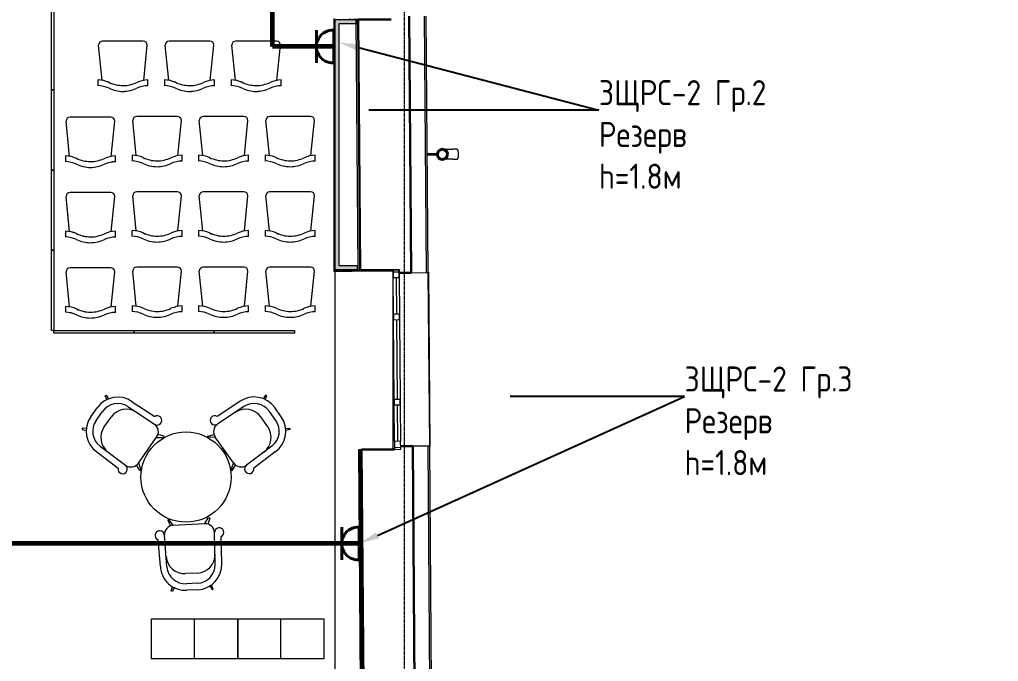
# Model space of a CAD drawing. Header units: millimetres. Extents: x -32 to 417638015, y -35 to 175284279.
# Drawn here: x 1088350 to 1098113, y 79653 to 86053 of the extents above; entities that cross this region are included whole.
import ezdxf
from ezdxf import colors
from ezdxf.entities.mleader import LeaderData, LeaderLine
from ezdxf.math import Vec2, Vec3

# ---------------------------------------------------------------- set-up
doc = ezdxf.new("R2010")
doc.units = ezdxf.units.MM
doc.linetypes.add('ADSK_Линия сетки', pattern=[25, 20, -2.5, 0, -2.5])
for name, color, linetype, lineweight in [('_ Окна', 7, 'Continuous', 9), ('_ЭМ_гофра', 5, 'Continuous', 60), ('_ЭМ_ТХобщее_слой', 7, 'Continuous', 30), ('Обобщенные модели', 7, 'Continuous', 18), ('Окна', 7, 'Continuous', 9), ('Оси', 253, 'Continuous', 9), ('Перекрытие', 7, 'Continuous', 18), ('Стены внутренние', 7, 'Continuous', 18), ('Стены наружные', 7, 'Continuous', 18), ('Стены несущие', 7, 'Continuous', 30), ('Стены отделка', 7, 'Continuous', 30), ('Стены штриховка', 7, 'Continuous', 9), ('ТХ', 5, 'Continuous', 0), ('ШТРИХОВКА', 252, 'Continuous', 15), ('ЭМ', 5, 'Continuous', 40)]:
    doc.layers.add(name, color=color, linetype=linetype, lineweight=lineweight)
doc.layers.add('_ЭМ_Надписи', color=7, linetype='Continuous')
doc.layers.add('ЭОМ_Лотки рабочие', color=5, linetype='Continuous')
doc.styles.add('ЭОМ', font='isocpeur.ttf', dxfattribs={"width": 0.85, "height": 250})

# ---------------------------------------------------------------- blocks, each defined once
blk = doc.blocks.new('ТХ 3 этаж')
at = {"color": 8, "linetype": 'Continuous', "lineweight": 18}
for p, q in [((59884.1, 30573.9), (59895.3, 30579.9)), ((59901.7, 30537), (59884.1, 30573.9)), ((59895.3, 30579.9), (59918.8, 30544.4)), ((61484.6, 30580.8), (61461.1, 30545.2)), ((61478.2, 30537.8), (61495.8, 30574.8)), ((61495.8, 30574.8), (61484.6, 30580.8)), ((60111.5, 30465.9), (60375.5, 30290.5)), ((60154.6, 30515.3), (60378.3, 30368.1)), ((61225.4, 30516.1), (61001.6, 30369)), ((61268.5, 30466.7), (61004.4, 30291.3)), ((59740.7, 30364.7), (59805.1, 30455.6)), ((59793.8, 30327.3), (59858.1, 30418)), ((59875, 30265.2), (59943.5, 30361.9)), ((61504.9, 30266.1), (61436.4, 30362.8)), ((61586.1, 30328.1), (61521.9, 30418.8)), ((61639.2, 30365.6), (61574.8, 30456.5)), ((59655.3, 30251), (59653.4, 30238.4)), ((59653.4, 30238.4), (59694.7, 30228)), ((59696, 30246.6), (59655.3, 30251)), ((60471.8, 30171.5), (60410.4, 30186.9)), ((60469.8, 30158.9), (60471.8, 30171.5)), ((60908.1, 30172.4), (60969.5, 30187.8)), ((60910.1, 30159.8), (60908.1, 30172.4)), ((61683.9, 30247.5), (61724.6, 30251.8)), ((61726.6, 30239.3), (61685.2, 30228.9)), ((61724.6, 30251.8), (61726.6, 30239.3)), ((59832.6, 30072.3), (60085.7, 29881.4)), ((60215.1, 29903.5), (60397.6, 30161.1)), ((60396.4, 30159.4), (60469.8, 30158.9)), ((60983.5, 30160.3), (60910.1, 30159.8)), ((61164.8, 29904.3), (60982.4, 30161.9)), ((61547.3, 30073.2), (61294.3, 29882.3)), ((59800.3, 30015.3), (60013.4, 29853)), ((61579.6, 30016.1), (61366.6, 29853.8)), ((60229.8, 29830), (60195, 29882.8)), ((60216.3, 29905.1), (60241.1, 29836)), ((61163.7, 29906), (61138.9, 29836.9)), ((61150.1, 29830.9), (61185, 29883.7)), ((60241.1, 29836), (60229.8, 29830)), ((61138.9, 29836.9), (61150.1, 29830.9)), ((60519.6, 29340.5), (60508.5, 29334.2)), ((60508.5, 29334.2), (60534.3, 29276.4)), ((60564.6, 29282.4), (60519.6, 29340.5)), ((60877.8, 29298.1), (60562.6, 29282.3)), ((60875.8, 29298), (60914.8, 29360.2)), ((60926.5, 29355.1), (60906.5, 29295)), ((60914.8, 29360.2), (60926.5, 29355.1)), ((60981.5, 28893.1), (60975.2, 29210)), ((60434.3, 28872.4), (60411.7, 29139.2)), ((60499.8, 28869), (60474.5, 29185)), ((61046.3, 28902.9), (61042.2, 29170.7)), ((60803.6, 28807.2), (60685.3, 28801.3)), ((60805.1, 28705), (60694, 28699.4)), ((60543.7, 28628.6), (60557.2, 28669.1)), ((60555.4, 28623.5), (60543.7, 28628.6)), ((60573.5, 28660.2), (60555.4, 28623.5)), ((60808.4, 28640.1), (60697.2, 28634.5)), ((60928.9, 28677.9), (60950.6, 28643.2)), ((60961.7, 28649.5), (60944.3, 28688.4)), ((60950.6, 28643.2), (60961.7, 28649.5))]:
    blk.add_line(p, q, dxfattribs=at)
for centre, radius, start, end in [((60009.7, 30310.7), 250.7, 54.68371, 144.68371), ((61370.3, 30311.6), 250.7, 35.31629, 125.31629), ((60009.6, 30310.6), 185.7, 56.72912, 144.68371), ((61370.3, 30311.5), 185.7, 35.31629, 123.27088), ((59945.2, 30219.8), 250.7, 144.68371, 234.68371), ((60095, 30254.6), 185.7, 56.72912, 144.68371), ((60402.3, 30328.4), 46.4, 234.68371, 121.10553), ((60977.6, 30329.2), 46.4, 58.89447, 305.31629), ((61284.9, 30255.4), 185.7, 35.31629, 123.27088), ((61434.7, 30220.7), 250.7, 305.31629, 35.31629), ((59945.3, 30219.9), 185.7, 144.68371, 232.6383), ((60026.5, 30157.9), 185.7, 144.68371, 232.6383), ((60321.8, 30214.7), 92.8, 324.68371, 54.68371), ((61058.1, 30215.6), 92.8, 125.31629, 215.31629), ((61353.4, 30158.8), 185.7, 307.3617, 35.31629), ((61434.6, 30220.8), 185.7, 307.3617, 35.31629), ((60058.8, 29843.5), 46.4, 168.26189, 54.68371), ((60139.3, 29957.2), 92.8, 234.68371, 324.68371), ((61240.6, 29958), 92.8, 215.31629, 305.31629), ((61321.1, 29844.4), 46.4, 125.31629, 11.73811), ((60882.5, 29205.3), 92.8, 2.85855, 92.85855), ((60428.1, 29182.7), 46.4, 2.85855, 249.28037), ((60567.2, 29189.6), 92.8, 92.85855, 182.85855), ((61021.6, 29212.3), 46.4, 296.43673, 182.85855), ((60794.4, 28992.6), 185.7, 272.85855, 0.81314), ((60676.1, 28986.7), 185.7, 184.90396, 272.85855), ((60795.9, 28890.4), 250.7, 272.85855, 2.85855), ((60684.7, 28884.9), 250.7, 182.85855, 272.85855), ((60684.8, 28884.9), 185.7, 184.90396, 272.85855), ((60795.8, 28890.4), 185.7, 272.85855, 0.81314)]:
    blk.add_arc(centre, radius, start, end, dxfattribs=at)
at = {"layer": 'ТХ', "color": 8}
for p, q in [((59854.4, 33719.3), (59818.9, 34070.6)), ((60264.5, 34110.2), (59858.5, 34110.2)), ((60268.5, 33719.3), (60304.1, 34070.6)), ((60518.3, 33719.3), (60482.8, 34070.6)), ((60928.4, 34110.2), (60522.4, 34110.2)), ((60932.4, 33719.3), (60968, 34070.6)), ((61182.2, 33719.3), (61146.7, 34070.6)), ((61592.3, 34110.2), (61186.3, 34110.2)), ((61596.3, 33719.3), (61631.9, 34070.6)), ((59811.7, 33723.8), (59811.7, 33666)), ((60311, 33665.7), (60311, 33723.3)), ((60475.6, 33723.8), (60475.6, 33666)), ((60974.9, 33665.7), (60974.9, 33723.3)), ((61139.5, 33723.8), (61139.5, 33666)), ((61638.8, 33665.7), (61638.8, 33723.3)), ((59529.8, 32961.5), (59494.3, 33312.7)), ((59939.9, 33352.3), (59533.9, 33352.3)), ((59943.9, 32961.5), (59979.5, 33312.7)), ((60194.5, 32968.4), (60158.9, 33319.7)), ((60604.5, 33359.2), (60198.5, 33359.2)), ((60608.5, 32968.4), (60644.1, 33319.7)), ((60858.4, 32968.4), (60822.8, 33319.7)), ((61268.4, 33359.2), (60862.4, 33359.2)), ((61272.4, 32968.4), (61308, 33319.7)), ((61522.3, 32968.4), (61486.7, 33319.7)), ((61932.3, 33359.2), (61526.3, 33359.2)), ((61936.3, 32968.4), (61971.9, 33319.7)), ((59487.1, 32965.9), (59487.1, 32908.2)), ((59986.4, 32907.9), (59986.4, 32965.4)), ((60151.7, 32972.9), (60151.7, 32915.1)), ((60651, 32914.8), (60651, 32972.3)), ((60815.6, 32972.9), (60815.6, 32915.1)), ((61314.9, 32914.8), (61314.9, 32972.3)), ((61479.5, 32972.9), (61479.5, 32915.1)), ((61978.8, 32914.8), (61978.8, 32972.3)), ((60604.4, 32608.3), (60198.4, 32608.3)), ((61268.3, 32608.3), (60862.3, 32608.3)), ((61932.2, 32608.3), (61526.2, 32608.3)), ((59529.7, 32210.6), (59494.2, 32561.8)), ((59939.8, 32601.4), (59533.8, 32601.4)), ((59943.8, 32210.6), (59979.4, 32561.8)), ((60194.3, 32217.5), (60158.8, 32568.7)), ((60608.4, 32217.5), (60644, 32568.7)), ((60858.2, 32217.5), (60822.7, 32568.7)), ((61272.3, 32217.5), (61307.9, 32568.7)), ((61522.1, 32217.5), (61486.6, 32568.7)), ((61936.2, 32217.5), (61971.8, 32568.7)), ((60151.6, 32221.9), (60151.6, 32164.2)), ((60650.9, 32163.9), (60650.9, 32221.4)), ((60815.5, 32221.9), (60815.5, 32164.2)), ((61314.8, 32163.9), (61314.8, 32221.4)), ((61479.4, 32221.9), (61479.4, 32164.2)), ((61978.7, 32163.9), (61978.7, 32221.4)), ((59487, 32215), (59487, 32157.2)), ((59986.3, 32157), (59986.3, 32214.5)), ((59939.9, 31850.5), (59533.9, 31850.5)), ((60604.5, 31857.4), (60198.5, 31857.4)), ((61268.4, 31857.4), (60862.4, 31857.4)), ((61932.3, 31857.4), (61526.3, 31857.4)), ((59529.8, 31459.7), (59494.3, 31810.9)), ((59943.9, 31459.7), (59979.5, 31810.9)), ((60194.5, 31466.6), (60158.9, 31817.8)), ((60608.5, 31466.6), (60644.1, 31817.8)), ((60858.4, 31466.6), (60822.8, 31817.8)), ((61272.4, 31466.6), (61308, 31817.8)), ((61522.3, 31466.6), (61486.7, 31817.8)), ((61936.3, 31466.6), (61971.9, 31817.8)), ((59487.1, 31464.1), (59487.1, 31406.3)), ((59986.4, 31406.1), (59986.4, 31463.6)), ((60151.7, 31471), (60151.7, 31413.2)), ((60651, 31413), (60651, 31470.5)), ((60815.6, 31471), (60815.6, 31413.2)), ((61314.9, 31413), (61314.9, 31470.5)), ((61479.5, 31471), (61479.5, 31413.2)), ((61978.8, 31413), (61978.8, 31470.5)), ((60776, 27950), (60776, 28350)), ((61636, 27950), (61636, 28350))]:
    blk.add_line(p, q, dxfattribs=at)
for points in [[(59372.2, 34424.9), (59372.2, 33624.9), (59347.2, 33624.9), (59347.2, 34424.9)], [(59372.2, 33624.9), (59372.2, 32824.9), (59347.2, 32824.9), (59347.2, 33624.9)], [(59372.2, 32824.9), (59372.2, 32024.9), (59347.2, 32024.9), (59347.2, 32824.9)], [(59372.2, 32024.9), (59372.2, 31224.9), (59347.2, 31224.9), (59347.2, 32024.9)], [(60172.2, 31199.9), (59372.2, 31199.9), (59372.2, 31224.9), (60172.2, 31224.9)], [(60972.2, 31199.9), (60172.2, 31199.9), (60172.2, 31224.9), (60972.2, 31224.9)], [(61772.2, 31199.9), (60972.2, 31199.9), (60972.2, 31224.9), (61772.2, 31224.9)], [(61206, 27950), (60346, 27950), (60346, 28350), (61206, 28350)], [(62066, 27950), (61206, 27950), (61206, 28350), (62066, 28350)]]:
    blk.add_lwpolyline(points, close=True, dxfattribs=at)
blk.add_circle((60690.8, 29763.5), 450, dxfattribs=at)
for centre, radius, start, end in [((59858.5, 34070.6), 39.6, 90, 180), ((60264.5, 34070.6), 39.6, 0, 90), ((60522.4, 34070.6), 39.6, 90, 180), ((60928.4, 34070.6), 39.6, 0, 90), ((61186.3, 34070.6), 39.6, 90, 180), ((61592.3, 34070.6), 39.6, 0, 90), ((59800.5, 33408.5), 315.5, 67.30393, 87.96026), ((60067.3, 34007.2), 340, 244.72816, 269.01072), ((60061.2, 33989.2), 321.8, 270.04572, 295.63871), ((60322.2, 33407.9), 315.5, 92.03974, 112.69607), ((60464.4, 33408.5), 315.5, 67.30393, 87.96026), ((60731.2, 34007.2), 340, 244.72816, 269.01072), ((60725.1, 33989.2), 321.8, 270.04572, 295.63871), ((60986.1, 33407.9), 315.5, 92.03974, 112.69607), ((61128.3, 33408.5), 315.5, 67.30393, 87.96026), ((61395.2, 34007.2), 340, 244.72816, 269.01072), ((61389, 33989.2), 321.8, 270.04572, 295.63871), ((61650, 33407.9), 315.5, 92.03974, 112.69607), ((59799, 33365.9), 301.4, 65.86161, 87.6205), ((60061.8, 33932.2), 323, 244.40812, 269.95494), ((60061.3, 33931.1), 321.8, 270.04572, 295.63871), ((60320.1, 33362), 303.4, 91.7141, 113.24695), ((60462.9, 33365.9), 301.4, 65.86161, 87.6205), ((60725.7, 33932.2), 323, 244.40812, 269.95494), ((60725.2, 33931.1), 321.8, 270.04572, 295.63871), ((60984, 33362), 303.4, 91.7141, 113.24695), ((61126.8, 33365.9), 301.4, 65.86161, 87.6205), ((61389.6, 33932.2), 323, 244.40812, 269.95494), ((61389.1, 33931.1), 321.8, 270.04572, 295.63871), ((61647.9, 33362), 303.4, 91.7141, 113.24695), ((59533.9, 33312.7), 39.6, 90, 180), ((59939.9, 33312.7), 39.6, 0, 90), ((60198.5, 33319.7), 39.6, 90, 180), ((60604.5, 33319.7), 39.6, 0, 90), ((60862.4, 33319.7), 39.6, 90, 180), ((61268.4, 33319.7), 39.6, 0, 90), ((61526.3, 33319.7), 39.6, 90, 180), ((61932.3, 33319.7), 39.6, 0, 90), ((59474.4, 32608.1), 301.4, 65.86161, 87.6205), ((59475.9, 32650.6), 315.5, 67.30393, 87.96026), ((59742.7, 33249.4), 340, 244.72816, 269.01072), ((59736.6, 33231.3), 321.8, 270.04572, 295.63871), ((59995.5, 32604.1), 303.4, 91.7141, 113.24695), ((59997.6, 32650.1), 315.5, 92.03974, 112.69607), ((60139, 32615), 301.4, 65.86161, 87.6205), ((60140.5, 32657.6), 315.5, 67.30393, 87.96026), ((60407.4, 33256.3), 340, 244.72816, 269.01072), ((60401.2, 33238.2), 321.8, 270.04572, 295.63871), ((60660.1, 32611), 303.4, 91.7141, 113.24695), ((60662.2, 32657), 315.5, 92.03974, 112.69607), ((60802.9, 32615), 301.4, 65.86161, 87.6205), ((60804.4, 32657.6), 315.5, 67.30393, 87.96026), ((61071.3, 33256.3), 340, 244.72816, 269.01072), ((61065.1, 33238.2), 321.8, 270.04572, 295.63871), ((61324, 32611), 303.4, 91.7141, 113.24695), ((61326.1, 32657), 315.5, 92.03974, 112.69607), ((61466.8, 32615), 301.4, 65.86161, 87.6205), ((61468.3, 32657.6), 315.5, 67.30393, 87.96026), ((61735.2, 33256.3), 340, 244.72816, 269.01072), ((61729, 33238.2), 321.8, 270.04572, 295.63871), ((61987.9, 32611), 303.4, 91.7141, 113.24695), ((61990, 32657), 315.5, 92.03974, 112.69607), ((59737.2, 33174.4), 323, 244.40812, 269.95494), ((59736.7, 33173.2), 321.8, 270.04572, 295.63871), ((60401.8, 33181.3), 323, 244.40812, 269.95494), ((60401.3, 33180.1), 321.8, 270.04572, 295.63871), ((61065.7, 33181.3), 323, 244.40812, 269.95494), ((61065.2, 33180.1), 321.8, 270.04572, 295.63871), ((61729.6, 33181.3), 323, 244.40812, 269.95494), ((61729.1, 33180.1), 321.8, 270.04572, 295.63871), ((60198.4, 32568.7), 39.6, 90, 180), ((60604.4, 32568.7), 39.6, 0, 90), ((60862.3, 32568.7), 39.6, 90, 180), ((61268.3, 32568.7), 39.6, 0, 90), ((61526.2, 32568.7), 39.6, 90, 180), ((61932.2, 32568.7), 39.6, 0, 90), ((59533.8, 32561.8), 39.6, 90, 180), ((59939.8, 32561.8), 39.6, 0, 90), ((60140.4, 31906.6), 315.5, 67.30393, 87.96026), ((60662.1, 31906.1), 315.5, 92.03974, 112.69607), ((60804.3, 31906.6), 315.5, 67.30393, 87.96026), ((61326, 31906.1), 315.5, 92.03974, 112.69607), ((61468.2, 31906.6), 315.5, 67.30393, 87.96026), ((61989.9, 31906.1), 315.5, 92.03974, 112.69607), ((59474.2, 31857.2), 301.4, 65.86161, 87.6205), ((59475.8, 31899.7), 315.5, 67.30393, 87.96026), ((59742.6, 32498.5), 340, 244.72816, 269.01072), ((59737.1, 32423.5), 323, 244.40812, 269.95494), ((59736.5, 32480.4), 321.8, 270.04572, 295.63871), ((59736.6, 32422.3), 321.8, 270.04572, 295.63871), ((59995.4, 31853.2), 303.4, 91.7141, 113.24695), ((59997.5, 31899.2), 315.5, 92.03974, 112.69607), ((60138.9, 31864.1), 301.4, 65.86161, 87.6205), ((60407.2, 32505.4), 340, 244.72816, 269.01072), ((60401.7, 32430.4), 323, 244.40812, 269.95494), ((60401.1, 32487.3), 321.8, 270.04572, 295.63871), ((60401.2, 32429.2), 321.8, 270.04572, 295.63871), ((60660, 31860.1), 303.4, 91.7141, 113.24695), ((60802.8, 31864.1), 301.4, 65.86161, 87.6205), ((61071.1, 32505.4), 340, 244.72816, 269.01072), ((61065.6, 32430.4), 323, 244.40812, 269.95494), ((61065, 32487.3), 321.8, 270.04572, 295.63871), ((61065.1, 32429.2), 321.8, 270.04572, 295.63871), ((61323.9, 31860.1), 303.4, 91.7141, 113.24695), ((61466.7, 31864.1), 301.4, 65.86161, 87.6205), ((61735, 32505.4), 340, 244.72816, 269.01072), ((61729.5, 32430.4), 323, 244.40812, 269.95494), ((61728.9, 32487.3), 321.8, 270.04572, 295.63871), ((61729, 32429.2), 321.8, 270.04572, 295.63871), ((61987.8, 31860.1), 303.4, 91.7141, 113.24695), ((59533.9, 31810.9), 39.6, 90, 180), ((59939.9, 31810.9), 39.6, 0, 90), ((60198.5, 31817.8), 39.6, 90, 180), ((60604.5, 31817.8), 39.6, 0, 90), ((60862.4, 31817.8), 39.6, 90, 180), ((61268.4, 31817.8), 39.6, 0, 90), ((61526.3, 31817.8), 39.6, 90, 180), ((61932.3, 31817.8), 39.6, 0, 90), ((59475.9, 31148.8), 315.5, 67.30393, 87.96026), ((59742.7, 31747.6), 340, 244.72816, 269.01072), ((59736.6, 31729.5), 321.8, 270.04572, 295.63871), ((59997.6, 31148.3), 315.5, 92.03974, 112.69607), ((60140.5, 31155.7), 315.5, 67.30393, 87.96026), ((60407.4, 31754.5), 340, 244.72816, 269.01072), ((60401.2, 31736.4), 321.8, 270.04572, 295.63871), ((60662.2, 31155.2), 315.5, 92.03974, 112.69607), ((60804.4, 31155.7), 315.5, 67.30393, 87.96026), ((61071.3, 31754.5), 340, 244.72816, 269.01072), ((61065.1, 31736.4), 321.8, 270.04572, 295.63871), ((61326.1, 31155.2), 315.5, 92.03974, 112.69607), ((61468.3, 31155.7), 315.5, 67.30393, 87.96026), ((61735.2, 31754.5), 340, 244.72816, 269.01072), ((61729, 31736.4), 321.8, 270.04572, 295.63871), ((61990, 31155.2), 315.5, 92.03974, 112.69607), ((59474.4, 31106.2), 301.4, 65.86161, 87.6205), ((59737.2, 31672.6), 323, 244.40812, 269.95494), ((59736.7, 31671.4), 321.8, 270.04572, 295.63871), ((59995.5, 31102.3), 303.4, 91.7141, 113.24695), ((60139, 31113.2), 301.4, 65.86161, 87.6205), ((60401.8, 31679.5), 323, 244.40812, 269.95494), ((60401.3, 31678.3), 321.8, 270.04572, 295.63871), ((60660.1, 31109.2), 303.4, 91.7141, 113.24695), ((60802.9, 31113.2), 301.4, 65.86161, 87.6205), ((61065.7, 31679.5), 323, 244.40812, 269.95494), ((61065.2, 31678.3), 321.8, 270.04572, 295.63871), ((61324, 31109.2), 303.4, 91.7141, 113.24695), ((61466.8, 31113.2), 301.4, 65.86161, 87.6205), ((61729.6, 31679.5), 323, 244.40812, 269.95494), ((61729.1, 31678.3), 321.8, 270.04572, 295.63871), ((61987.9, 31109.2), 303.4, 91.7141, 113.24695)]:
    blk.add_arc(centre, radius, start, end, dxfattribs=at)
blk = doc.blocks.new('План 3 этажа')
at = {"layer": 'Стены внутренние'}
for points in [[(55165.237, 31948.096), (55205.237, 31948.096), (55205.237, 34443.144), (55165.237, 34442.009), (55165.237, 32190.79)], [(55375.529, 34403.144), (55375.846, 34403.144), (55375.529, 34442.39), (55375.529, 34443.144), (55205.237, 34442.009), (55205.237, 34403.144)], [(55260.195, 31948.096), (55389.324, 31948.096), (55389.324, 31988.096), (55205.237, 31988.096), (55205.237, 31948.096), (55248.195, 31948.096)]]:
    blk.add_hatch(color=8, dxfattribs=at).paths.add_polyline_path(points)
at = {"layer": '_ Окна', "color": 8, "lineweight": 18}
for p, q in [((55745.712, 31948.302), (55805.71, 31948.787)), ((55746.359, 31868.304), (55745.712, 31948.302)), ((55805.71, 31948.787), (55806.357, 31868.79)), ((55806.357, 31868.79), (55746.359, 31868.304)), ((55749.27, 31508.316), (55809.268, 31508.801)), ((55749.756, 31448.318), (55749.27, 31508.316)), ((55809.754, 31448.803), (55749.756, 31448.318)), ((55809.268, 31508.801), (55809.754, 31448.803)), ((55756.145, 30658.344), (55816.143, 30658.829)), ((55756.63, 30598.346), (55756.145, 30658.344)), ((55816.143, 30658.829), (55816.628, 30598.831)), ((55816.628, 30598.831), (55756.63, 30598.346)), ((55819.539, 30238.843), (55759.541, 30238.358)), ((55759.541, 30238.358), (55760.188, 30158.36)), ((55820.186, 30158.846), (55819.539, 30238.843)), ((55760.188, 30158.36), (55820.186, 30158.846))]:
    blk.add_line(p, q, dxfattribs=at)
at = {"layer": '_ Окна', "color": 8}
for p, q in [((55745.874, 31928.302), (55805.872, 31928.788)), ((55776.358, 31868.547), (55779.269, 31508.559)), ((55779.755, 31448.561), (55786.144, 30658.587)), ((55786.629, 30598.589), (55789.54, 30238.6)), ((55760.027, 30178.36), (55820.025, 30178.845))]:
    blk.add_line(p, q, dxfattribs=at)
at = {"layer": 'Обобщенные модели', "color": 8}
for p, q in [((56185.513, 33104.92), (56087.511, 33104.127)), ((56087.511, 33094.127), (56185.594, 33094.92)), ((56382.153, 33151.512), (56339.651, 33151.168)), ((56340.459, 33051.171), (56382.962, 33051.515))]:
    blk.add_line(p, q, dxfattribs=at)
at = {"layer": 'Обобщенные модели', "color": 8, "flags": 128}
for points in [[(56249.023, 33150.435), (56250.293, 33150.445), (56252.957, 33150.467), (56255.833, 33150.49), (56258.917, 33150.515), (56262.205, 33150.541), (56265.691, 33150.57), (56269.369, 33150.599), (56273.234, 33150.631), (56277.28, 33150.663), (56281.499, 33150.697), (56285.885, 33150.733), (56290.432, 33150.77), (56295.132, 33150.808), (56299.976, 33150.847), (56304.959, 33150.887), (56310.071, 33150.929), (56315.305, 33150.971), (56320.651, 33151.014), (56326.103, 33151.058), (56331.65, 33151.103), (56337.284, 33151.149), (56339.651, 33151.168)], [(56340.459, 33051.171), (56334.792, 33051.125), (56329.207, 33051.08), (56323.715, 33051.036), (56318.324, 33050.992), (56313.042, 33050.949), (56307.879, 33050.908), (56302.841, 33050.867), (56297.938, 33050.827), (56293.177, 33050.789), (56288.566, 33050.751), (56284.112, 33050.715), (56279.823, 33050.681), (56275.704, 33050.647), (56271.763, 33050.615), (56268.007, 33050.585), (56264.44, 33050.556), (56261.069, 33050.529), (56257.9, 33050.503), (56254.936, 33050.479), (56252.184, 33050.457), (56249.832, 33050.438)]]:
    blk.add_lwpolyline(points, dxfattribs=at)
at = {"layer": 'Обобщенные модели', "color": 8}
for start, end in [(0.4633819, 180.4633819), (180.4633819, 0.4633819)]:
    blk.add_arc((56236.411, 33100.331), 52, start, end, dxfattribs=at)
at = {"layer": 'Обобщенные модели', "color": 8, "lineweight": 40}
for start, end in [(0.4633819, 180.4633819), (180.4633819, 0.4633819)]:
    blk.add_arc((56236.411, 33100.331), 50, start, end, dxfattribs=at)
at = {"layer": 'Обобщенные модели', "color": 8}
for start_param, end_param in [(4.71238898, 6.28318531), (3.14159265, 4.71238898)]:
    blk.add_ellipse((56382.558, 33101.513), major_axis=(-0.404, 49.998), ratio=0.30901699, start_param=start_param, end_param=end_param, dxfattribs=at)
at = {"layer": 'Окна', "color": 8}
for p, q in [((55805.71, 31948.787), (55745.712, 31948.302)), ((55745.712, 31948.302), (55746.359, 31868.304)), ((55806.357, 31868.79), (55805.71, 31948.787)), ((55749.27, 31508.316), (55746.359, 31868.304)), ((55806.357, 31868.79), (55809.268, 31508.801)), ((55749.27, 31508.316), (55749.756, 31448.318)), ((55756.145, 30658.344), (55749.756, 31448.318)), ((55809.754, 31448.803), (55809.268, 31508.801)), ((55809.754, 31448.803), (55816.143, 30658.829)), ((55756.145, 30658.344), (55756.63, 30598.346)), ((55816.628, 30598.831), (55816.143, 30658.829)), ((55759.541, 30238.358), (55756.63, 30598.346)), ((55816.628, 30598.831), (55819.539, 30238.843)), ((55759.541, 30238.358), (55760.188, 30158.36)), ((55820.186, 30158.846), (55819.539, 30238.843)), ((55760.188, 30158.36), (55820.186, 30158.846))]:
    blk.add_line(p, q, dxfattribs=at)
at = {"layer": 'Оси', "color": 8, "linetype": 'ADSK_Линия сетки'}
blk.add_line((55856.908, -3523.688), (55856.908, 43515.246), dxfattribs=at)
at = {"layer": 'Перекрытие', "color": 8}
for p, q in [((55165.237, 31934.12), (55165.237, 25955.31)), ((55745.035, 31934.12), (55165.237, 31934.12)), ((55745.035, 30158.238), (55745.035, 31934.12)), ((55410.2, 30155.53), (55410.179, 30158.071)), ((55410.179, 30158.071), (55724.358, 30158.071))]:
    blk.add_line(p, q, dxfattribs=at)
at = {"layer": 'Стены внутренние', "color": 8}
for p, q in [((55248.195, 31934.12), (55248.195, 31936.096)), ((55260.195, 31936.096), (55260.195, 31934.12)), ((55395.799, 31936.096), (55395.723, 31945.471))]:
    blk.add_line(p, q, dxfattribs=at)
at = {"layer": 'Стены наружные', "color": 8}
for p, q in [((55383.799, 31936.096), (55335.797, 31936.096)), ((55383.815, 31934.12), (55383.799, 31936.096)), ((56095.853, 31924.133), (56096.853, 31924.141)), ((56096.853, 31924.141), (56110.81, 30194.197)), ((56109.81, 30194.189), (56095.877, 31921.139)), ((56095.943, 31921.133), (56109.934, 30191.19)), ((56109.81, 30194.189), (56110.81, 30194.197))]:
    blk.add_line(p, q, dxfattribs=at)
at = {"layer": 'Стены несущие', "color": 8}
for p, q in [((55925.949, 31919.759), (55905.261, 34477.675)), ((55725.509, 34446.22), (55395.52, 34443.551)), ((55395.52, 34443.551), (55415.723, 31945.633)), ((55415.723, 31945.633), (55745.712, 31948.302)), ((55805.694, 31950.787), (55805.71, 31948.787)), ((55805.952, 31918.788), (55925.949, 31919.759)), ((55939.94, 30189.815), (55819.944, 30188.845)), ((55939.94, 30189.815), (55960.45, 27653.9)), ((55760.188, 30158.36), (55430.199, 30155.691)), ((55430.199, 30155.691), (55450.021, 27704.774))]:
    blk.add_line(p, q, dxfattribs=at)
at = {"layer": 'Стены отделка', "color": 8, "lineweight": 9}
for p, q in [((56095.943, 31921.133), (56075.255, 34479.05)), ((55153.237, 34453.144), (55153.237, 31938.096)), ((55165.237, 34443.144), (55165.237, 31948.096)), ((55165.237, 34443.144), (55385.11, 34443.144)), ((55205.237, 31988.096), (55205.237, 34403.144)), ((55205.237, 34403.144), (55385.11, 34403.144)), ((55315.521, 34443.144), (55315.424, 34455.144)), ((55395.52, 34443.551), (55345.11, 34443.144)), ((55375.523, 34443.144), (55375.521, 34443.389)), ((55395.723, 31945.471), (55375.523, 34443.144)), ((55385.11, 34403.144), (55385.11, 34443.144)), ((55155.237, 31936.096), (55335.797, 31936.096)), ((55395.702, 31948.096), (55165.237, 31948.096)), ((55389.324, 31988.096), (55205.237, 31988.096)), ((55335.725, 31944.986), (55415.723, 31945.633)), ((55335.797, 31936.096), (55335.725, 31944.986)), ((55389.324, 31948.096), (55389.324, 31988.096)), ((55925.949, 31919.759), (56095.943, 31921.133)), ((56109.934, 30191.19), (55939.94, 30189.815)), ((56130.444, 27655.275), (56109.934, 30191.19)), ((55430.199, 30155.691), (55398.2, 30155.433)), ((55398.2, 30155.433), (55418.022, 27704.515))]:
    blk.add_line(p, q, dxfattribs=at)
at = {"layer": 'Стены штриховка', "color": 8}
for p, q in [((56055.256, 34478.888), (56075.944, 31920.972)), ((55155.237, 34455.144), (55155.237, 31936.096)), ((55153.237, 31938.096), (55335.781, 31938.096)), ((55153.237, 31938.096), (55153.237, 31936.096)), ((55153.237, 31936.096), (55155.237, 31936.096)), ((56089.935, 30191.028), (56110.445, 27655.113)), ((55400.2, 30155.449), (55420.022, 27704.531)), ((55410.2, 30155.53), (55430.022, 27704.612))]:
    blk.add_line(p, q, dxfattribs=at)
at = {"layer": 'ЭОМ_Лотки рабочие'}
blk.add_blockref('ТХ 3 этаж', (-7010.895, 118.542), dxfattribs=at)
blk = doc.blocks.new('_ЭМ_ТХ2_3 этаж_нов')
at = {"color": 8, "linetype": 'Continuous', "lineweight": 18}
for p, q in [((58866.3, 30538.6), (58877.5, 30544.6)), ((58883.9, 30501.6), (58866.3, 30538.6)), ((58877.5, 30544.6), (58901, 30509)), ((59136.8, 30479.9), (59360.5, 30332.8)), ((60207.6, 30480.8), (59983.8, 30333.6)), ((60466.8, 30545.4), (60443.3, 30509.9)), ((60460.4, 30502.5), (60478, 30539.4)), ((60478, 30539.4), (60466.8, 30545.4)), ((58722.9, 30329.4), (58787.3, 30420.3)), ((58776, 30291.9), (58840.3, 30382.6)), ((59093.6, 30430.5), (59357.7, 30255.1)), ((60250.7, 30431.4), (59986.6, 30256)), ((60568.3, 30292.7), (60504, 30383.5)), ((60621.4, 30330.2), (60557, 30421.1)), ((58857.2, 30229.9), (58925.7, 30326.5)), ((60487.1, 30230.7), (60418.6, 30327.4)), ((58637.5, 30215.6), (58635.6, 30203)), ((58635.6, 30203), (58676.9, 30192.7)), ((58678.2, 30211.3), (58637.5, 30215.6)), ((60666.1, 30212.1), (60706.8, 30216.5)), ((60708.8, 30203.9), (60667.4, 30193.5)), ((60706.8, 30216.5), (60708.8, 30203.9)), ((59197.3, 29868.1), (59379.8, 30125.7)), ((59378.6, 30124.1), (59452, 30123.6)), ((59454, 30136.2), (59392.6, 30151.5)), ((59452, 30123.6), (59454, 30136.2)), ((59890.3, 30137), (59951.7, 30152.4)), ((59892.3, 30124.4), (59890.3, 30137)), ((59965.7, 30124.9), (59892.3, 30124.4)), ((60147, 29869), (59964.6, 30126.6)), ((58782.5, 29979.9), (58995.6, 29817.6)), ((58814.8, 30037), (59067.9, 29846)), ((60529.5, 30037.8), (60276.5, 29846.9)), ((60561.8, 29980.8), (60348.7, 29818.5)), ((59212, 29794.6), (59177.1, 29847.5)), ((59198.4, 29869.8), (59223.3, 29800.6)), ((59223.3, 29800.6), (59212, 29794.6)), ((60145.9, 29870.6), (60121, 29801.5)), ((60121, 29801.5), (60132.3, 29795.5)), ((60132.3, 29795.5), (60167.2, 29848.3)), ((59501.8, 29305.1), (59490.7, 29298.9)), ((59490.7, 29298.9), (59516.5, 29241.1)), ((59546.8, 29247.1), (59501.8, 29305.1)), ((59858, 29262.6), (59897, 29324.9)), ((59908.7, 29319.7), (59888.7, 29259.7)), ((59897, 29324.9), (59908.7, 29319.7)), ((59860, 29262.7), (59544.8, 29247)), ((59416.5, 28837), (59393.9, 29103.9)), ((59482, 28833.7), (59456.7, 29149.6)), ((59963.7, 28857.7), (59957.4, 29174.6)), ((60028.5, 28867.6), (60024.4, 29135.4)), ((59785.8, 28771.8), (59667.5, 28765.9)), ((59525.9, 28593.3), (59539.3, 28633.7)), ((59555.7, 28624.8), (59537.6, 28588.1)), ((59787.3, 28669.6), (59676.2, 28664.1)), ((59790.6, 28604.7), (59679.4, 28599.2)), ((59911.1, 28642.6), (59932.8, 28607.9)), ((59943.9, 28614.1), (59926.5, 28653)), ((59932.8, 28607.9), (59943.9, 28614.1)), ((59537.6, 28588.1), (59525.9, 28593.3))]:
    blk.add_line(p, q, dxfattribs=at)
for centre, radius, start, end in [((58991.9, 30275.4), 250.7, 54.68371, 144.68371), ((58991.8, 30275.3), 185.7, 56.72912, 144.68371), ((60352.5, 30276.2), 250.7, 35.31629, 125.31629), ((60352.5, 30276.1), 185.7, 35.31629, 123.27088), ((59077.2, 30219.2), 185.7, 56.72912, 144.68371), ((60267.1, 30220.1), 185.7, 35.31629, 123.27088), ((58927.4, 30184.5), 250.7, 144.68371, 234.68371), ((58927.5, 30184.6), 185.7, 144.68371, 232.6383), ((59384.5, 30293), 46.4, 234.68371, 121.10553), ((59959.8, 30293.9), 46.4, 58.89447, 305.31629), ((60416.8, 30185.4), 185.7, 307.3617, 35.31629), ((60416.9, 30185.3), 250.7, 305.31629, 35.31629), ((59008.7, 30122.5), 185.7, 144.68371, 232.6383), ((59304, 30179.4), 92.8, 324.68371, 54.68371), ((60040.3, 30180.2), 92.8, 125.31629, 215.31629), ((60335.6, 30123.4), 185.7, 307.3617, 35.31629), ((59041, 29808.2), 46.4, 168.26189, 54.68371), ((59121.5, 29921.8), 92.8, 234.68371, 324.68371), ((60222.8, 29922.7), 92.8, 215.31629, 305.31629), ((60303.3, 29809), 46.4, 125.31629, 11.73811), ((59410.3, 29147.3), 46.4, 2.85855, 249.28037), ((59549.4, 29154.2), 92.8, 92.85855, 182.85855), ((59864.7, 29170), 92.8, 2.85855, 92.85855), ((60003.8, 29176.9), 46.4, 296.43673, 182.85855), ((59658.2, 28951.3), 185.7, 184.90396, 272.85855), ((59776.6, 28957.3), 185.7, 272.85855, 0.81314), ((59666.9, 28849.5), 250.7, 182.85855, 272.85855), ((59667, 28849.5), 185.7, 184.90396, 272.85855), ((59778, 28855.1), 185.7, 272.85855, 0.81314), ((59778.1, 28855.1), 250.7, 272.85855, 2.85855)]:
    blk.add_arc(centre, radius, start, end, dxfattribs=at)
at = {"layer": 'ТХ', "color": 8}
for p, q in [((59246.7, 34074.8), (58840.7, 34074.8)), ((59910.6, 34074.8), (59504.6, 34074.8)), ((60574.5, 34074.8), (60168.5, 34074.8)), ((58836.6, 33684), (58801.1, 34035.2)), ((59250.7, 33684), (59286.3, 34035.2)), ((59500.5, 33684), (59465, 34035.2)), ((59914.6, 33684), (59950.2, 34035.2)), ((60164.4, 33684), (60128.9, 34035.2)), ((60578.5, 33684), (60614.1, 34035.2)), ((58793.9, 33688.4), (58793.9, 33630.6)), ((59293.2, 33630.4), (59293.2, 33687.9)), ((59457.8, 33688.4), (59457.8, 33630.6)), ((59957.1, 33630.4), (59957.1, 33687.9)), ((60121.7, 33688.4), (60121.7, 33630.6)), ((60621, 33630.4), (60621, 33687.9)), ((58922.1, 33317), (58516.1, 33317)), ((59586.7, 33323.9), (59180.7, 33323.9)), ((60250.6, 33323.9), (59844.6, 33323.9)), ((60914.5, 33323.9), (60508.5, 33323.9)), ((58512, 32926.1), (58476.5, 33277.4)), ((58926.1, 32926.1), (58961.7, 33277.4)), ((59176.6, 32933.1), (59141.1, 33284.3)), ((59590.7, 32933.1), (59626.3, 33284.3)), ((59840.5, 32933.1), (59805, 33284.3)), ((60254.6, 32933.1), (60290.2, 33284.3)), ((60504.5, 32933.1), (60468.9, 33284.3)), ((60918.5, 32933.1), (60954.1, 33284.3)), ((58469.3, 32930.6), (58469.3, 32872.8)), ((58968.6, 32872.5), (58968.6, 32930.1)), ((59133.9, 32937.5), (59133.9, 32879.7)), ((59633.2, 32879.5), (59633.2, 32937)), ((59797.8, 32937.5), (59797.8, 32879.7)), ((60297.1, 32879.5), (60297.1, 32937)), ((60461.7, 32937.5), (60461.7, 32879.7)), ((60961, 32879.5), (60961, 32937)), ((58511.9, 32175.2), (58476.4, 32526.5)), ((58922, 32566), (58515.9, 32566)), ((58926, 32175.2), (58961.6, 32526.5)), ((59176.5, 32182.1), (59141, 32533.4)), ((59586.6, 32573), (59180.5, 32573)), ((59590.6, 32182.1), (59626.2, 32533.4)), ((59840.4, 32182.1), (59804.9, 32533.4)), ((60250.5, 32573), (59844.5, 32573)), ((60254.5, 32182.1), (60290.1, 32533.4)), ((60504.3, 32182.1), (60468.8, 32533.4)), ((60914.4, 32573), (60508.4, 32573)), ((60918.4, 32182.1), (60954, 32533.4)), ((58469.2, 32179.7), (58469.2, 32121.9)), ((58968.5, 32121.6), (58968.5, 32179.1)), ((59133.8, 32186.6), (59133.8, 32128.8)), ((59633.1, 32128.5), (59633.1, 32186.1)), ((59797.7, 32186.6), (59797.7, 32128.8)), ((60297, 32128.5), (60297, 32186.1)), ((60461.6, 32186.6), (60461.6, 32128.8)), ((60960.9, 32128.5), (60960.9, 32186.1)), ((58512, 31424.3), (58476.5, 31775.5)), ((58922.1, 31815.1), (58516.1, 31815.1)), ((58926.1, 31424.3), (58961.7, 31775.5)), ((59176.6, 31431.2), (59141.1, 31782.5)), ((59586.7, 31822), (59180.7, 31822)), ((59590.7, 31431.2), (59626.3, 31782.5)), ((59840.5, 31431.2), (59805, 31782.5)), ((60250.6, 31822), (59844.6, 31822)), ((60254.6, 31431.2), (60290.2, 31782.5)), ((60504.5, 31431.2), (60468.9, 31782.5)), ((60914.5, 31822), (60508.5, 31822)), ((60918.5, 31431.2), (60954.1, 31782.5)), ((59133.9, 31435.7), (59133.9, 31377.9)), ((59633.2, 31377.6), (59633.2, 31435.1)), ((59797.8, 31435.7), (59797.8, 31377.9)), ((60297.1, 31377.6), (60297.1, 31435.1)), ((60461.7, 31435.7), (60461.7, 31377.9)), ((60961, 31377.6), (60961, 31435.1)), ((58469.3, 31428.7), (58469.3, 31371)), ((58968.6, 31370.7), (58968.6, 31428.2)), ((59758.2, 27914.7), (59758.2, 28314.7)), ((60618.2, 27914.7), (60618.2, 28314.7))]:
    blk.add_line(p, q, dxfattribs=at)
for points in [[(58354.4, 34389.6), (58354.4, 33589.6), (58329.4, 33589.6), (58329.4, 34389.6)], [(58354.4, 33589.6), (58354.4, 32789.6), (58329.4, 32789.6), (58329.4, 33589.6)], [(58354.4, 32789.6), (58354.4, 31989.6), (58329.4, 31989.6), (58329.4, 32789.6)], [(58354.4, 31989.6), (58354.4, 31189.6), (58329.4, 31189.6), (58329.4, 31989.6)], [(59154.4, 31164.6), (58354.4, 31164.6), (58354.4, 31189.6), (59154.4, 31189.6)], [(59954.4, 31164.6), (59154.4, 31164.6), (59154.4, 31189.6), (59954.4, 31189.6)], [(60754.4, 31164.6), (59954.4, 31164.6), (59954.4, 31189.6), (60754.4, 31189.6)], [(60188.2, 27914.7), (59328.2, 27914.7), (59328.2, 28314.7), (60188.2, 28314.7)], [(61048.2, 27914.7), (60188.2, 27914.7), (60188.2, 28314.7), (61048.2, 28314.7)]]:
    blk.add_lwpolyline(points, close=True, dxfattribs=at)
blk.add_circle((59673, 29728.1), 450, dxfattribs=at)
for centre, radius, start, end in [((58840.7, 34035.2), 39.6, 90, 180), ((59246.7, 34035.2), 39.6, 360, 90), ((59504.6, 34035.2), 39.6, 90, 180), ((59910.6, 34035.2), 39.6, 360, 90), ((60168.5, 34035.2), 39.6, 90, 180), ((60574.5, 34035.2), 39.6, 360, 90), ((58782.7, 33373.1), 315.5, 67.30393, 87.96026), ((59304.4, 33372.6), 315.5, 92.03974, 112.69607), ((59446.6, 33373.1), 315.5, 67.30393, 87.96026), ((59968.3, 33372.6), 315.5, 92.03974, 112.69607), ((60110.5, 33373.1), 315.5, 67.30393, 87.96026), ((60632.2, 33372.6), 315.5, 92.03974, 112.69607), ((58781.2, 33330.6), 301.4, 65.86161, 87.6205), ((59049.5, 33971.9), 340, 244.72816, 269.01072), ((59044, 33896.9), 323, 244.40812, 269.95494), ((59043.4, 33953.8), 321.8, 270.04572, 295.63871), ((59043.5, 33895.7), 321.8, 270.04572, 295.63871), ((59302.3, 33326.6), 303.4, 91.7141, 113.24695), ((59445.1, 33330.6), 301.4, 65.86161, 87.6205), ((59713.4, 33971.9), 340, 244.72816, 269.01072), ((59707.9, 33896.9), 323, 244.40812, 269.95494), ((59707.3, 33953.8), 321.8, 270.04572, 295.63871), ((59707.4, 33895.7), 321.8, 270.04572, 295.63871), ((59966.2, 33326.6), 303.4, 91.7141, 113.24695), ((60109, 33330.6), 301.4, 65.86161, 87.6205), ((60377.3, 33971.9), 340, 244.72816, 269.01072), ((60371.8, 33896.9), 323, 244.40812, 269.95494), ((60371.2, 33953.8), 321.8, 270.04572, 295.63871), ((60371.3, 33895.7), 321.8, 270.04572, 295.63871), ((60630.1, 33326.6), 303.4, 91.7141, 113.24695), ((58516.1, 33277.4), 39.6, 90, 180), ((58922.1, 33277.4), 39.6, 360, 90), ((59180.7, 33284.3), 39.6, 90, 180), ((59586.7, 33284.3), 39.6, 360, 90), ((59844.6, 33284.3), 39.6, 90, 180), ((60250.6, 33284.3), 39.6, 360, 90), ((60508.5, 33284.3), 39.6, 90, 180), ((60914.5, 33284.3), 39.6, 360, 90), ((58458.1, 32615.3), 315.5, 67.30393, 87.96026), ((58724.9, 33214), 340, 244.72816, 269.01072), ((58718.8, 33196), 321.8, 270.04572, 295.63871), ((58979.8, 32614.7), 315.5, 92.03974, 112.69607), ((59122.7, 32622.2), 315.5, 67.30393, 87.96026), ((59389.5, 33221), 340, 244.72816, 269.01072), ((59383.4, 33202.9), 321.8, 270.04572, 295.63871), ((59644.4, 32621.7), 315.5, 92.03974, 112.69607), ((59786.6, 32622.2), 315.5, 67.30393, 87.96026), ((60053.5, 33221), 340, 244.72816, 269.01072), ((60047.3, 33202.9), 321.8, 270.04572, 295.63871), ((60308.3, 32621.7), 315.5, 92.03974, 112.69607), ((60450.5, 32622.2), 315.5, 67.30393, 87.96026), ((60717.4, 33221), 340, 244.72816, 269.01072), ((60711.2, 33202.9), 321.8, 270.04572, 295.63871), ((60972.2, 32621.7), 315.5, 92.03974, 112.69607), ((58456.6, 32572.7), 301.4, 65.86161, 87.6205), ((58719.4, 33139), 323, 244.40812, 269.95494), ((58718.9, 33137.9), 321.8, 270.04572, 295.63871), ((58977.7, 32568.8), 303.4, 91.7141, 113.24695), ((59121.2, 32579.6), 301.4, 65.86161, 87.6205), ((59384, 33145.9), 323, 244.40812, 269.95494), ((59383.5, 33144.8), 321.8, 270.04572, 295.63871), ((59642.3, 32575.7), 303.4, 91.7141, 113.24695), ((59785.1, 32579.6), 301.4, 65.86161, 87.6205), ((60047.9, 33145.9), 323, 244.40812, 269.95494), ((60047.4, 33144.8), 321.8, 270.04572, 295.63871), ((60306.2, 32575.7), 303.4, 91.7141, 113.24695), ((60449, 32579.6), 301.4, 65.86161, 87.6205), ((60711.8, 33145.9), 323, 244.40812, 269.95494), ((60711.3, 33144.8), 321.8, 270.04572, 295.63871), ((60970.1, 32575.7), 303.4, 91.7141, 113.24695), ((58515.9, 32526.5), 39.6, 90, 180), ((58922, 32526.5), 39.6, 360, 90), ((59180.5, 32533.4), 39.6, 90, 180), ((59586.6, 32533.4), 39.6, 360, 90), ((59844.5, 32533.4), 39.6, 90, 180), ((60250.5, 32533.4), 39.6, 360, 90), ((60508.4, 32533.4), 39.6, 90, 180), ((60914.4, 32533.4), 39.6, 360, 90), ((58456.4, 31821.8), 301.4, 65.86161, 87.6205), ((58458, 31864.4), 315.5, 67.30393, 87.96026), ((58724.8, 32463.1), 340, 244.72816, 269.01072), ((58718.7, 32445), 321.8, 270.04572, 295.63871), ((58977.5, 31817.8), 303.4, 91.7141, 113.24695), ((58979.7, 31863.8), 315.5, 92.03974, 112.69607), ((59121, 31828.7), 301.4, 65.86161, 87.6205), ((59122.6, 31871.3), 315.5, 67.30393, 87.96026), ((59389.4, 32470), 340, 244.72816, 269.01072), ((59383.3, 32452), 321.8, 270.04572, 295.63871), ((59642.2, 31824.8), 303.4, 91.7141, 113.24695), ((59644.3, 31870.7), 315.5, 92.03974, 112.69607), ((59785, 31828.7), 301.4, 65.86161, 87.6205), ((59786.5, 31871.3), 315.5, 67.30393, 87.96026), ((60053.3, 32470), 340, 244.72816, 269.01072), ((60047.2, 32452), 321.8, 270.04572, 295.63871), ((60306.1, 31824.8), 303.4, 91.7141, 113.24695), ((60308.2, 31870.7), 315.5, 92.03974, 112.69607), ((60448.9, 31828.7), 301.4, 65.86161, 87.6205), ((60450.4, 31871.3), 315.5, 67.30393, 87.96026), ((60717.2, 32470), 340, 244.72816, 269.01072), ((60711.1, 32452), 321.8, 270.04572, 295.63871), ((60970, 31824.8), 303.4, 91.7141, 113.24695), ((60972.1, 31870.7), 315.5, 92.03974, 112.69607), ((58719.3, 32388.1), 323, 244.40812, 269.95494), ((58718.8, 32387), 321.8, 270.04572, 295.63871), ((59383.9, 32395), 323, 244.40812, 269.95494), ((59383.4, 32393.9), 321.8, 270.04572, 295.63871), ((60047.8, 32395), 323, 244.40812, 269.95494), ((60047.3, 32393.9), 321.8, 270.04572, 295.63871), ((60711.7, 32395), 323, 244.40812, 269.95494), ((60711.2, 32393.9), 321.8, 270.04572, 295.63871), ((58516.1, 31775.5), 39.6, 90, 180), ((58922.1, 31775.5), 39.6, 360, 90), ((59180.7, 31782.5), 39.6, 90, 180), ((59586.7, 31782.5), 39.6, 360, 90), ((59844.6, 31782.5), 39.6, 90, 180), ((60250.6, 31782.5), 39.6, 360, 90), ((60508.5, 31782.5), 39.6, 90, 180), ((60914.5, 31782.5), 39.6, 360, 90), ((59122.7, 31120.4), 315.5, 67.30393, 87.96026), ((59644.4, 31119.8), 315.5, 92.03974, 112.69607), ((59786.6, 31120.4), 315.5, 67.30393, 87.96026), ((60308.3, 31119.8), 315.5, 92.03974, 112.69607), ((60450.5, 31120.4), 315.5, 67.30393, 87.96026), ((60972.2, 31119.8), 315.5, 92.03974, 112.69607), ((58456.6, 31070.9), 301.4, 65.86161, 87.6205), ((58458.1, 31113.4), 315.5, 67.30393, 87.96026), ((58724.9, 31712.2), 340, 244.72816, 269.01072), ((58719.4, 31637.2), 323, 244.40812, 269.95494), ((58718.8, 31694.1), 321.8, 270.04572, 295.63871), ((58718.9, 31636), 321.8, 270.04572, 295.63871), ((58977.7, 31066.9), 303.4, 91.7141, 113.24695), ((58979.8, 31112.9), 315.5, 92.03974, 112.69607), ((59121.2, 31077.8), 301.4, 65.86161, 87.6205), ((59389.5, 31719.1), 340, 244.72816, 269.01072), ((59384, 31644.1), 323, 244.40812, 269.95494), ((59383.4, 31701), 321.8, 270.04572, 295.63871), ((59383.5, 31642.9), 321.8, 270.04572, 295.63871), ((59642.3, 31073.8), 303.4, 91.7141, 113.24695), ((59785.1, 31077.8), 301.4, 65.86161, 87.6205), ((60053.5, 31719.1), 340, 244.72816, 269.01072), ((60047.9, 31644.1), 323, 244.40812, 269.95494), ((60047.3, 31701), 321.8, 270.04572, 295.63871), ((60047.4, 31642.9), 321.8, 270.04572, 295.63871), ((60306.2, 31073.8), 303.4, 91.7141, 113.24695), ((60449, 31077.8), 301.4, 65.86161, 87.6205), ((60717.4, 31719.1), 340, 244.72816, 269.01072), ((60711.8, 31644.1), 323, 244.40812, 269.95494), ((60711.2, 31701), 321.8, 270.04572, 295.63871), ((60711.3, 31642.9), 321.8, 270.04572, 295.63871), ((60970.1, 31073.8), 303.4, 91.7141, 113.24695)]:
    blk.add_arc(centre, radius, start, end, dxfattribs=at)
blk = doc.blocks.new('1м розетка IP20')
at = {"layer": 'ЭМ', "color": 5}
for p, q in [((-10.5, 162.7), (-10.5, -162.7)), ((163.1, 162.7), (163.1, -162.7)), ((-10.5, 0), (315.5, 0))]:
    blk.add_line(p, q, dxfattribs=at)
blk.add_arc((0, 0), 163.1, 266.31959, 93.68041, dxfattribs=at)

msp = doc.modelspace()

# ---------------------------------------------------------------- linework, layer by layer
at = {"layer": '_ЭМ_гофра', "linetype": 'ByBlock'}
for points in [[(1090872.6, 85784.4), (1090872.6, 87752.9), (1090872.6, 87695.4), (1090872.6, 87229.6)], [(1091484.2, 85784.4), (1090872.6, 85784.4)], [(1091736.7, 80828.2), (1086874.3, 80828.2), (1086874.3, 75745.2)]]:
    msp.add_lwpolyline(points, dxfattribs=at)

# ---------------------------------------------------------------- block references
at = {"layer": '_ЭМ_ТХобщее_слой', "lineweight": 50}
msp.add_blockref('_ЭМ_ТХ2_3 этаж_нов', (1030337.8, 51763.2), dxfattribs=at)
at = {"layer": 'ШТРИХОВКА'}
msp.add_blockref('План 3 этажа', (1036330.9, 51609.3), dxfattribs=at)
at = {"layer": 'ЭМ', "rotation": 180}
for p in [(1091473.7, 85784.4), (1091726.2, 80828.2)]:
    msp.add_blockref('1м розетка IP20', p, dxfattribs=at)

# ---------------------------------------------------------------- leaders
at = {"layer": '_ЭМ_Надписи', "color": 7, "ltscale": 5}
ml = msp.add_multileader_mtext('Standard', dxfattribs=at)
ml.set_content('{\\fGOST Common|b0|i0|c204|p34;\\W0.9;\\C256;3ЩРС-2\\fISOCPEUR|b0|i0|c204|p34;\\W0.85; Гр.2 Резерв\\P\\fGOST Common|b0|i0|c0|p34;\\W0.9;h=\\fGOST Common|b0|i0|c204|p34;1\\fGOST Common|b0|i0|c0|p34;.\\fGOST Common|b0|i0|c204|p34;8м}', color=1, style='ЭОМ')
ml.set_leader_properties()
ml.build(insert=Vec2(0, 0))
ml.multileader.update_dxf_attribs({"text_left_attachment_type": 6, "text_right_attachment_type": 6, "dogleg_length": 0, "arrow_head_size": 200})
ctx = ml.context
ctx.base_point, ctx.char_height, ctx.arrow_head_size, ctx.landing_gap_size, ctx.plane_origin = Vec3(1094128, 85149.6), 250, 200, 0, Vec3(1064983.6, 101750.7)
ctx.left_attachment, ctx.right_attachment = 6, 6
notes = []
notes.append((ctx, [(0, (1, 1, 0), (1094128, 85149.6), (1, 0), 0, [(0, [(1091536.2, 85823.8)], 0, [])])]))
ctx.mtext.insert, ctx.mtext.width, ctx.mtext.defined_height, ctx.mtext.flow_direction = Vec3(1094128, 85449.6), 2273.288, 545.6, 5
ml = msp.add_multileader_mtext('Standard', dxfattribs=at)
ml.set_content('{\\fGOST Common|b0|i0|c204|p34;\\W0.9;\\C256;3ЩРС-2\\fISOCPEUR|b0|i0|c204|p34;\\W0.85; Гр.3\\PРезерв\\P\\fGOST Common|b0|i0|c0|p34;\\W0.9;h=\\fGOST Common|b0|i0|c204|p34;1\\fGOST Common|b0|i0|c0|p34;.\\fGOST Common|b0|i0|c204|p34;8м}', color=1, style='ЭОМ')
ml.set_leader_properties()
ml.build(insert=Vec2(0, 0))
ml.multileader.update_dxf_attribs({"text_left_attachment_type": 6, "text_right_attachment_type": 6, "dogleg_length": 0, "arrow_head_size": 200})
ctx = ml.context
ctx.base_point, ctx.char_height, ctx.arrow_head_size, ctx.landing_gap_size, ctx.plane_origin = Vec3(1094982.4, 82294.4), 250, 200, 0, Vec3(1065184.1, 96755)
ctx.left_attachment, ctx.right_attachment = 6, 6
notes.append((ctx, [(0, (1, 1, 0), (1094982.4, 82294.4), (1, 0), 0, [(0, [(1091736.7, 80828.2)], 0, [])])]))
ctx.mtext.insert, ctx.mtext.width, ctx.mtext.defined_height, ctx.mtext.flow_direction = Vec3(1094982.4, 82594.4), 3130.22, 545.6, 5
for ctx, leaders in notes:
    for number, flags, end, landing, length, lines in leaders:
        leader = LeaderData()
        leader.index, (leader.has_last_leader_line, leader.has_dogleg_vector, leader.attachment_direction) = number, flags
        leader.last_leader_point, leader.dogleg_vector, leader.dogleg_length = Vec3(end), Vec3(landing), length
        for number, points, colour, breaks in lines:
            line = LeaderLine()
            line.index, line.vertices, line.color, line.breaks = number, Vec3.list(points), colors.encode_raw_color(colour), breaks
            leader.lines.append(line)
        ctx.leaders.append(leader)

doc.saveas('drawing.dxf')
